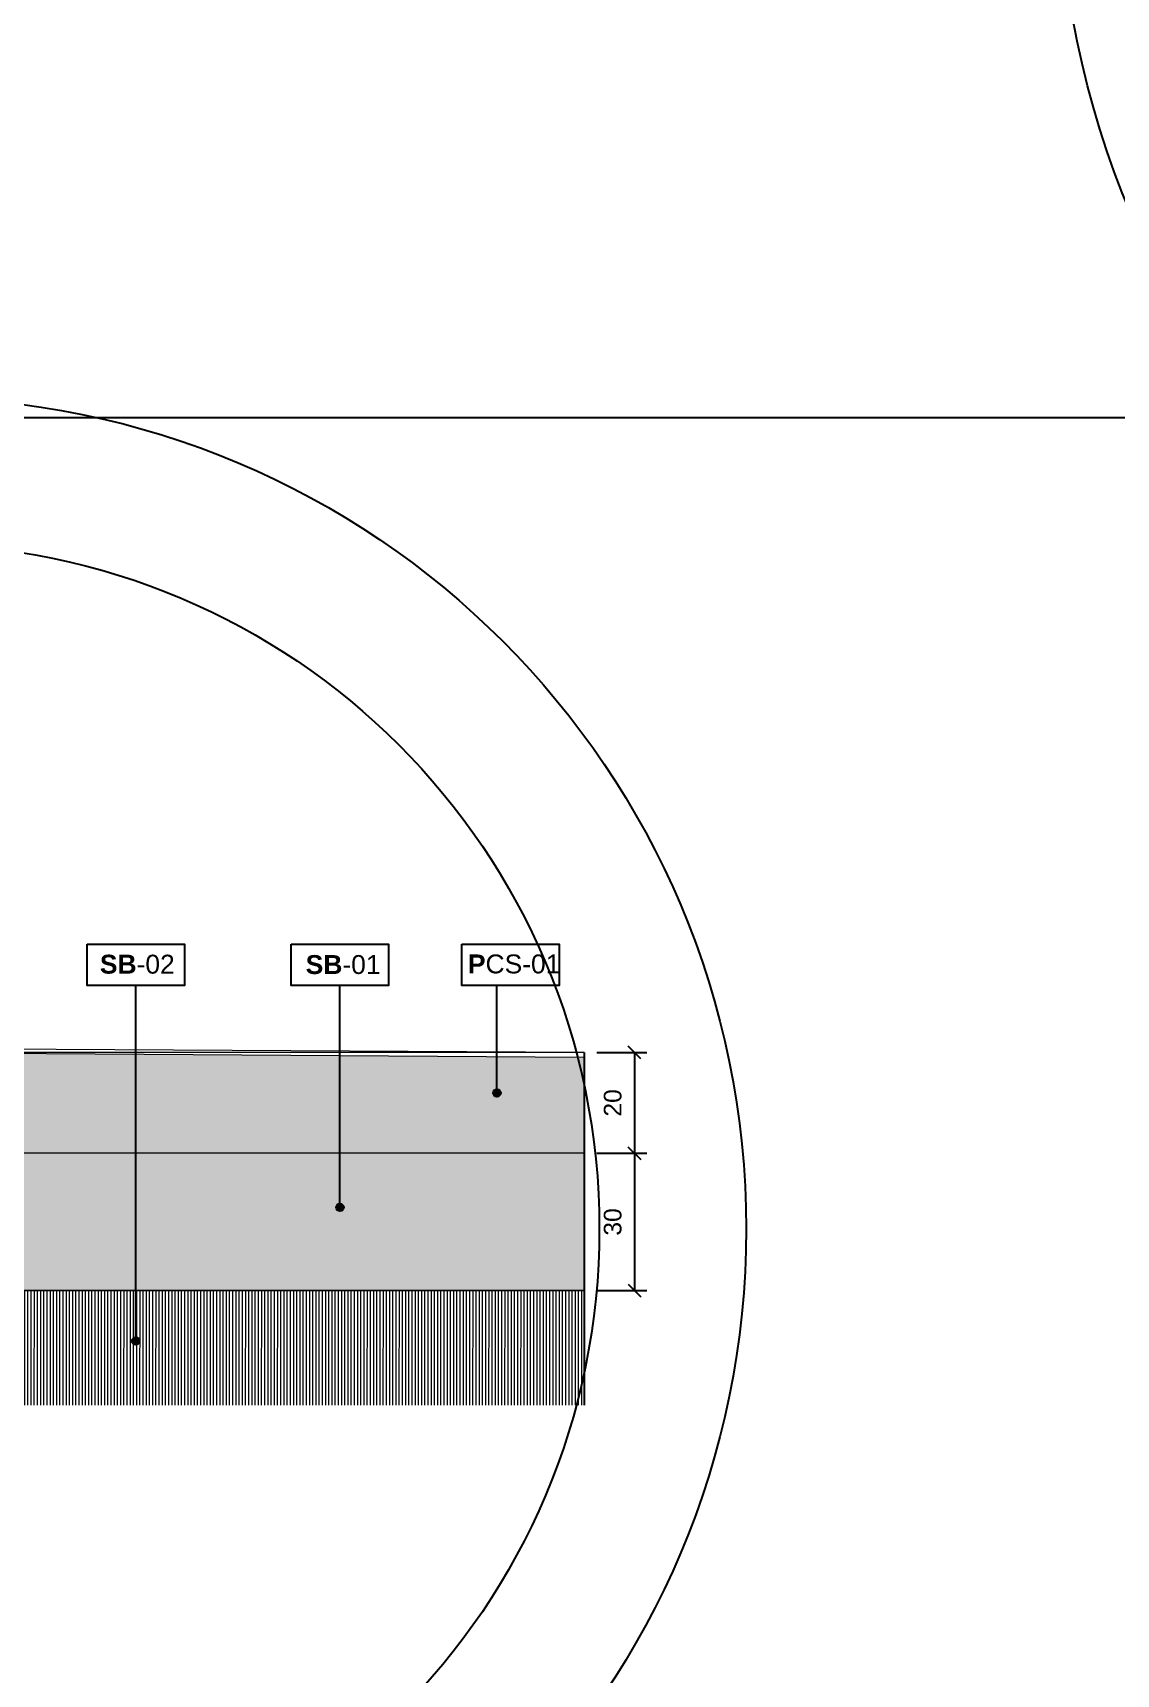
# Model space of a CAD drawing. Header units: metres. Extents: x -325 to 301, y -147 to 149.
# Drawn here: x 64.278 to 66.427, y 70.963 to 74.22 of the extents above; entities that cross this region are included whole.
import ezdxf

# ---------------------------------------------------------------- set-up
doc = ezdxf.new("R2010")
doc.units = ezdxf.units.M
doc.layers.get('Defpoints').update_dxf_attribs({"lineweight": 13})
doc.layers.add('-aux', color=50, linetype='Continuous', plot=False)
doc.layers.add('-AUX-QAD', color=5, linetype='Continuous', plot=False)
doc.layers.add('0-TX-1_25', color=7, linetype='Continuous', true_color=0x3f4f7f)
for name, color, linetype, lineweight in [('1-CM', 7, 'Continuous', 0), ('3-TR Seleccionat', 44, 'Continuous', 0), ('3-TR Tot-u', 37, 'Continuous', 0)]:
    doc.layers.add(name, color=color, linetype=linetype, lineweight=lineweight)
for name, color, linetype in [('1-SECCIÓ', 1, 'Continuous'), ('A-KEYPLAN_HATCH', 7, 'Continuous'), ('A_TEXT_2', 7, 'Continuous')]:
    doc.layers.add(name, color=color, linetype=linetype)
doc.layers.add('3-TR tot_u', color=7, linetype='Continuous', lineweight=5, true_color=0x787878)
doc.styles.get("Standard").update_dxf_attribs({"font": 'arial.ttf'})
doc.dimstyles.new('ISO-25', dxfattribs={"dimtxt": 0.1, "dimasz": 0.1, "dimexe": 0.1, "dimexo": 0.1, "dimgap": 0.1, "dimtad": 1, "dimdec": 0, "dimlfac": 100, "dimzin": 9, "dimtxsty": 'Standard', "dimblk": 'OBLIQUE', "dimcen": 0.1, "dimadec": 0, "dimazin": 0, "dimtfac": 1, "dimtdec": 0, "dimtmove": 0, "dimatfit": 3, "dimldrblk": 'OBLIQUE', "dimfxl": 1, "dimarcsym": 0})

# ---------------------------------------------------------------- blocks, each defined once
blk = doc.blocks.new('_Oblique')
at = {"color": 0, "lineweight": -2}
blk.add_line((-0.5, -0.5), (0.5, 0.5), dxfattribs=at)
blk = doc.blocks.new('*D506')
at = {"layer": '0-TX-1_25', "color": 0, "lineweight": -2, "transparency": 16777216}
for p, q in [((65.397, 72.1969), (65.4965, 72.1969)), ((65.4715, 72.1969), (65.4715, 71.9969)), ((65.397, 71.9969), (65.4965, 71.9969))]:
    blk.add_line(p, q, dxfattribs=at)
at = {"layer": 'Defpoints', "color": 0, "transparency": 16777216}
for p in [(65.372, 72.1969), (65.372, 71.9969), (65.4715, 71.9969)]:
    blk.add_point(p, dxfattribs=at)
at = {"layer": '0-TX-1_25', "color": 0, "lineweight": -2, "transparency": 16777216, "xscale": 0.025, "yscale": 0.025, "zscale": 0.025}
for p, rotation in [((65.4715, 72.1969), 90), ((65.4715, 71.9969), 270)]:
    blk.add_blockref('_Oblique', p, dxfattribs=dict(at, rotation=rotation))
at = {"layer": '0-TX-1_25', "color": 0, "transparency": 16777216, "insert": (65.4286, 72.0969), "char_height": 0.035, "attachment_point": 5, "rotation": 90}
blk.add_mtext('20', dxfattribs=at)
blk = doc.blocks.new('*D507')
at = {"layer": '0-TX-1_25', "color": 0, "lineweight": -2, "transparency": 16777216}
for p, q in [((65.397, 71.9969), (65.4965, 71.9969)), ((65.4715, 71.9969), (65.4715, 71.7246)), ((65.397, 71.7246), (65.4965, 71.7246))]:
    blk.add_line(p, q, dxfattribs=at)
at = {"layer": 'Defpoints', "color": 0, "transparency": 16777216}
for p in [(65.372, 71.9969), (65.372, 71.7246), (65.4715, 71.7246)]:
    blk.add_point(p, dxfattribs=at)
at = {"layer": '0-TX-1_25', "color": 0, "lineweight": -2, "transparency": 16777216, "xscale": 0.025, "yscale": 0.025, "zscale": 0.025}
for p, rotation in [((65.4715, 71.9969), 90), ((65.4715, 71.7246), 270)]:
    blk.add_blockref('_Oblique', p, dxfattribs=dict(at, rotation=rotation))
at = {"layer": '0-TX-1_25', "color": 0, "transparency": 16777216, "insert": (65.4286, 71.8607), "char_height": 0.035, "attachment_point": 5, "rotation": 90}
blk.add_mtext('30', dxfattribs=at)
blk = doc.blocks.new('hatch keyplan 2')
at = {"layer": 'A-KEYPLAN_HATCH'}
blk.add_lwpolyline([(0, 0.00548), (0.01287, 0.00548), (0.01287, 0), (0, 0)], close=True, dxfattribs=at)
blk = doc.blocks.new('hatch keyplan')
at = {"layer": 'A-KEYPLAN_HATCH'}
blk.add_blockref('hatch keyplan 2', (1.43058, 0.85215), dxfattribs=at)
blk = doc.blocks.new('SB-01')
at = {"layer": 'A-KEYPLAN_HATCH'}
blk.add_blockref('hatch keyplan', (-1.43058, -0.85215), dxfattribs=at)
at = {"layer": 'A_TEXT_2', "insert": (-0.0008, 0.00403), "char_height": 0.0025, "attachment_point": 1}
blk.add_mtext_dynamic_manual_height_columns('\\pi0.00271;{\\fArial|b1|i0|c0|p34;SB}-01', width=0.0145619, gutter_width=0.015, heights=[0], dxfattribs=at)
blk = doc.blocks.new('SB-02')
at = {"layer": 'A-KEYPLAN_HATCH'}
blk.add_blockref('hatch keyplan', (-1.43058, -0.85215), dxfattribs=at)
at = {"layer": 'A_TEXT_2', "insert": (-0.0008, 0.00408), "char_height": 0.0025, "attachment_point": 1}
blk.add_mtext_dynamic_manual_height_columns('\\pi0.00249;{\\fArial|b1|i0|c0|p34;SB}-02', width=0.0145619, gutter_width=0.015, heights=[0], dxfattribs=at)
blk = doc.blocks.new('PCS01')
at = {"layer": 'A-KEYPLAN_HATCH'}
blk.add_blockref('hatch keyplan', (-1.42958, -0.85215), dxfattribs=at)
at = {"layer": 'A_TEXT_2', "insert": (0.0002, 0.00411), "char_height": 0.0025, "attachment_point": 1}
blk.add_mtext_dynamic_manual_height_columns('\\pi0.00161;{\\fArial|b1|i0|c0|p34;P}CS-01', width=0.0145619, gutter_width=0.015, heights=[0], dxfattribs=at)
blk = doc.blocks.new('POINT')
at = {"layer": '0-TX-1_25'}
h = blk.add_hatch(dxfattribs=at)
h.set_pattern_fill('ANGLE', color=256)
h.set_pattern_definition([(0, (-83.747, -12.726), (0, 6.985), [5.08, -1.905]), (90, (-83.747, -12.726), (-6.985, 4e-16), [5.08, -1.905])])
edge = h.paths.add_edge_path()
edge.add_arc((0, 0), 0.0075, 0, 360)
h = blk.add_hatch(color=256, dxfattribs=at)
h.dxf.hatch_style = 1
edge = h.paths.add_edge_path()
edge.add_arc((0, 0), 0.0075, 0, 360)
blk.add_circle((0, 0), 0.0075, dxfattribs=at)

msp = doc.modelspace()

# ---------------------------------------------------------------- hatches: boundary and pattern name
at = {"layer": '3-TR Seleccionat'}
h = msp.add_hatch(dxfattribs=at)
h.set_pattern_fill('ANSI31', color=256, scale=0.002, angle=45, style=0)
h.set_pattern_definition([(90, (-441011.9001445, -650764.6705644), (-0.00635, 1e-18), [])])
h.paths.add_polyline_path([(64.03, 71.7246), (64.0258, 71.7246), (63.6733, 71.7246), (62.3733, 71.7246), (62.372, 71.4969), (65.372, 71.4969), (65.372, 71.7246)])
at = {"layer": '3-TR Tot-u'}
h = msp.add_hatch(dxfattribs=at)
h.set_pattern_fill('EARTH', color=256, scale=0.005, angle=-80.8248, style=0)
h.set_pattern_definition([(279.175244, (16.342587, 76.938683), (0.036406452, -0.026281081), [0.03175, -0.03175]), (279.175244, (16.35434, 76.940582), (0.036406452, -0.026281081), [0.03175, -0.03175]), (279.175244, (16.366095, 76.94248), (0.036406452, -0.026281081), [0.03175, -0.03175]), (9.175244, (16.370646, 76.939195), (0.026281081, 0.036406452), [0.03175, -0.03175]), (9.175244, (16.372545, 76.92744), (0.026281081, 0.036406452), [0.03175, -0.03175]), (9.175244, (16.374443, 76.915687), (0.026281081, 0.036406452), [0.03175, -0.03175])])
h.paths.add_polyline_path([(63.9961, 71.9246), (64.0258, 71.7247), (64.0996, 71.7246), (65.372, 71.7246), (65.372, 71.9969), (63.9853, 71.9969)])
h.paths.add_polyline_path([(63.6257, 71.7255), (63.6513, 71.9246), (62.3733, 71.9246), (62.3724, 71.7277)])
at = {"layer": '3-TR tot_u'}
h = msp.add_hatch(dxfattribs=at)
h.set_pattern_fill('AR-CONC', color=256, scale=0.0002, angle=90.2664)
h.set_pattern_definition([(140.266414, (29.657358, 4.47778), (0.003018359, 0.036451363), [0.00381, -0.04191]), (85.266414, (29.657358, 4.47778), (-0.038178181, -0.007226283), [0.003048, -0.033528117]), (190.71786, (29.65761, 4.480817), (-0.035159821, 0.02922508), [0.003238002, -0.035618049]), (136.450614, (29.6472, 4.477732), (0.008156283, 0.05425432), [0.005715, -0.062865]), (186.90197, (29.64788, 4.482254), (-0.049705466, 0.047250218), [0.004857005, -0.05342712]), (81.450565, (29.6472, 4.47773), (-0.049705466, 0.047250218), [0.004571993, -0.050291946]), (111.266414, (29.649714, 4.482824), (0.020311824, 0.030417653), [0.00381, -0.04191]), (56.266414, (29.649714, 4.482824), (-0.036894668, 0.012188985), [0.003048, -0.033528]), (161.71786, (29.651407, 4.48536), (-0.016582845, 0.042606638), [0.003238002, -0.035617988]), (127.766414, (29.657358, 4.47778), (-0.0169136972, 0.0005390813), [0, -0.0331216, 0, -0.034036, 0, -0.033655]), (97.766414, (29.657358, 4.47778), (-0.020098038, 0.0132706243), [0, -0.0194056, 0, -0.0323596, 0, -0.012827]), (57.766414, (29.65741, 4.466451), (0.0010196429, 0.0271231534), [0, -0.0127, 0, -0.039624, 0, -0.052578]), (47.766414, (29.657434, 4.461372), (-0.005222997, 0.0296018704), [0, -0.01651, 0, -0.0263144, 0, -0.037338])])
h.paths.add_polyline_path([(65.372, 72.1869), (63.972, 72.1968), (63.972, 72.0859), (63.985, 71.9988), (65.372, 71.9969)])

# ---------------------------------------------------------------- linework, layer by layer
at = {"layer": '-aux'}
msp.add_lwpolyline([(12.2345, 73.4567), (142.2345, 73.4567)], dxfattribs=at)
at = {"layer": '-AUX-QAD'}
for centre, radius in [((68.1338, 74.5701), 1.8209), ((64.0436, 71.8469), 1.6496), ((64.0436, 71.8469), 1.3584)]:
    msp.add_circle(centre, radius, dxfattribs=at)
msp.add_line((65.372, 72.1969), (65.372, 71.4969))
at = {"layer": '0-TX-1_25'}
for points in [[(64.4827, 71.6245), (64.4827, 72.3297)], [(64.8876, 71.8897), (64.8876, 72.3297)], [(65.1989, 72.1167), (65.1989, 72.3297)]]:
    msp.add_lwpolyline(points, dxfattribs=at)
at = {"layer": '1-CM'}
for p, q in [((65.372, 72.1969), (63.972, 72.1968)), ((65.372, 72.1869), (63.972, 72.1968)), ((65.372, 72.1969), (63.9723, 72.2046)), ((65.372, 71.9969), (63.9853, 71.9969)), ((65.372, 71.9969), (63.9853, 71.9969))]:
    msp.add_line(p, q, dxfattribs=at)
for points in [[(64.0996, 71.7246), (65.372, 71.7246), (65.372, 71.9969), (63.9853, 71.9969), (63.9961, 71.9246)], [(65.372, 71.7246), (62.3733, 71.7246)]]:
    msp.add_lwpolyline(points, dxfattribs=at)
at = {"layer": '1-SECCIÓ'}
msp.add_line((65.372, 72.1969), (65.372, 71.4969), dxfattribs=at)

# ---------------------------------------------------------------- block references
at = {"layer": '0-TX-1_25', "xscale": 15, "yscale": 15, "zscale": 15}
for name, p in [('SB-02', (64.3861, 72.3297)), ('SB-01', (64.791, 72.3297))]:
    msp.add_blockref(name, p, dxfattribs=at)
at = {"layer": '0-TX-1_25'}
for p in [(65.1989, 72.1167), (64.8876, 71.8897), (64.4827, 71.6245)]:
    msp.add_blockref('POINT', p, dxfattribs=at)
at = {"layer": 'A-KEYPLAN_HATCH', "xscale": 14.99999999999007, "yscale": 14.99999999999007, "zscale": 14.99999999999007}
msp.add_blockref('PCS01', (65.1142, 72.3297), dxfattribs=at)

# ---------------------------------------------------------------- dimensions: what is measured, and where the dimension line sits
at = {"layer": '0-TX-1_25'}
dim = msp.add_linear_dim(base=(65.4715, 71.9969), p1=(65.372, 72.1969), p2=(65.372, 71.9969), angle=90, dimstyle='ISO-25', override={"dimtxt": 0.035, "dimasz": 0.025, "dimexe": 0.025, "dimexo": 0.025, "dimgap": 0.025, "dimblk1": 'Oblique', "dimblk2": 'Oblique', "dimsah": 1, "dimfxl": 0.1, "dimfxlon": 1, "dimarcsym": 1}, dxfattribs=at)
dim.commit()
dim.dimension.update_dxf_attribs({"geometry": '*D506', "text_midpoint": (65.4286, 72.0969)})
dim = msp.add_linear_dim(base=(65.4715, 71.7246), p1=(65.372, 71.9969), p2=(65.372, 71.7246), angle=90, text='30', dimstyle='ISO-25', override={"dimtxt": 0.035, "dimasz": 0.025, "dimexe": 0.025, "dimexo": 0.025, "dimgap": 0.025, "dimblk1": 'Oblique', "dimblk2": 'Oblique', "dimsah": 1, "dimfxl": 0.1, "dimfxlon": 1, "dimarcsym": 1}, dxfattribs=at)
dim.commit()
dim.dimension.update_dxf_attribs({"geometry": '*D507', "text_midpoint": (65.4286, 71.8607)})

doc.saveas('drawing.dxf')
